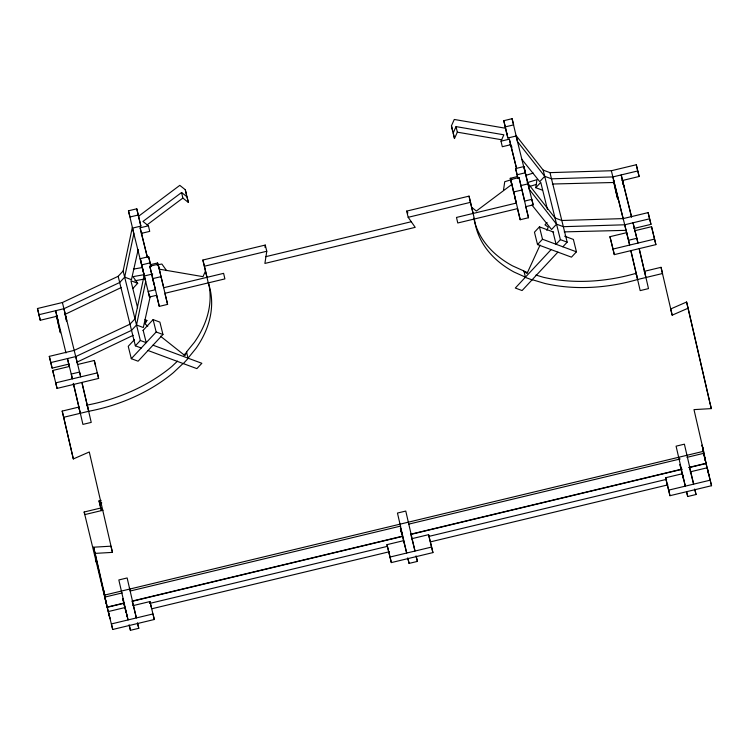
<?xml version="1.0" encoding="UTF-8"?>
<svg xmlns="http://www.w3.org/2000/svg" width="749" height="749" viewBox="0 0 749 749"><rect width="100%" height="100%" fill="white"/><g stroke="black" fill="none" stroke-linecap="round" stroke-linejoin="round"><path stroke-width="1.12" d="M503.571 189.74L504.732 181.707L511.324 179.723M542.576 190.227L535.788 187.709L536.949 179.676L527.156 182.634M264.912 247.273L265.258 245.063L202.876 260.034L206.977 277.336M265.258 245.063L266.784 251.252L264.893 263.433L415.208 227.35L408.177 217.304L406.651 211.115L469.033 196.135L474.407 218.998A135.887 90.573 -13.9 0 0 514.086 272.056L525.433 277.167L523.897 270.979L512.55 265.867A135.887 90.573 -13.9 0 1 473.752 218.137M143.162 330.29L146.224 342.668L140.344 340.486L123.136 270.96L132.311 227.471L149.519 296.997L156.719 295.265M57.28 316.172L40.268 320.263L38.985 314.702L63.937 308.71L119.7 282.495L124.671 277.149L133.846 233.66L128.463 210.806L136.777 208.802L140.878 226.104L132.564 228.099M69.123 364.033L52.112 368.124L50.829 362.563L75.78 356.571L131.543 330.356L136.515 325.01L145.69 281.521L140.306 258.667L148.63 256.664L150.923 266.185M138.181 249.52L131.459 279.667L124.671 277.149M141.411 235.008L141.907 232.78M150.268 296.267L143.302 327.528L136.515 325.01M156.813 264.79L157.627 262.955L150.352 264.697M205.441 271.147L202.988 276.653L159.724 269.237M452.724 131.375L451.441 125.823L454.278 119.465L505.547 128.248M456.047 126.609L453.211 132.966L454.493 138.528L457.33 132.17L456.047 126.609L503.862 134.801L501.025 141.168L502.307 146.72L510.621 144.726L509.339 139.164L501.025 141.168M540.066 245.073L527.024 273.497L523.72 271.166L527.605 272.608M546.826 230.336L548.277 227.181L544.972 224.85L547.107 222.565M144.941 319.701L146.879 320.422L145.091 323.98L147.815 326.133M40.268 320.263L37.45 308.513L62.401 302.521L118.164 276.306L123.136 270.96M132.713 288.627L137.694 283.281L132.976 276.662L144.332 274.63M145.465 321.948L146.879 320.422M134.455 339.634L128.238 346.31L131.3 358.687L138.088 361.205L162.954 334.503L159.893 322.126L153.105 319.608L143.003 330.459M141.252 348.004L135.372 345.832L140.344 340.486M131.3 358.687L156.167 331.985L153.105 319.608M183.908 355.12L186.754 352.067L184.956 355.625L160.492 336.207M183.308 363.602L188.28 358.256M622.101 180.575L639.112 176.492L637.83 170.931L612.879 176.923L551.498 178.824L544.71 176.305L539.739 181.651L521.529 158.975M535.788 187.709L540.759 182.372L547.444 209.383M553.67 232.134L539.439 226.853L534.458 232.199L537.529 244.577L571.468 257.16L576.44 251.823L573.378 239.437L564.615 236.188M537.529 244.577L542.501 239.24L539.439 226.853M633.944 228.436L650.956 224.354L649.673 218.792L624.722 224.784L563.342 226.685L556.554 224.166L551.582 229.512L531.921 205.02M551.105 249.614L515.303 288.037L522.09 290.556L557.893 252.123M527.502 182.101L515.939 135.363L543.175 170.117L560.383 239.643L556.076 244.268L553.015 231.89M562.864 246.786L567.171 242.161L549.963 172.635L543.175 170.117M177.522 361.112L171.895 366.43A135.887 90.573 -13.9 0 1 87.137 405.097L88.663 411.285L63.712 417.277L73.336 458.94L89.281 451.975L112.462 552.378L95.142 553.389L93.606 547.201L110.927 546.18L112.462 552.378M183.065 363.508L173.431 372.618A135.887 90.573 -13.9 0 1 88.663 411.285M138.387 216.395L179.807 185.359L185.293 189.722L188.345 202.427L182.859 198.064L181.576 192.502L142.947 221.451L148.433 225.814L149.716 231.366L141.402 233.37L147.253 257.001M146.991 224.943L182.859 198.064M512.204 184.151L476.345 211.031L471.598 207.248L469.033 196.135M121.291 287.485L65.219 314.271L63.937 308.71M133.135 335.346L77.063 362.132L75.78 356.571M686.59 302.016L670.645 308.981L672.181 315.17L688.125 308.204L686.59 302.016L709.509 401.286M525.601 175.416L533.288 173.103M529.599 186.454L536.125 184.488M506.858 134.034L503.777 120.692L512.091 118.698L513.627 124.886L505.303 126.89L507.869 137.994L516.192 136M138.312 214.991L129.998 216.995L128.463 210.806M141.402 233.37L140.119 227.808L148.433 225.814M517.924 178.562L515.621 168.553L523.935 166.559L525.47 172.747L517.156 174.751L517.924 178.084M141.842 264.856L150.156 262.852M511.501 183.861L510.219 178.299L517.493 176.558M153.91 283.993L149.809 266.223L158.123 264.219L167.598 304.384L159.284 306.378L156.504 295.125M513.533 191.791L510.715 179.573L519.029 177.579L528.513 217.734L520.19 219.729L517.409 208.475M144.407 275.96L152.721 273.965M520.761 185.612L528.036 183.861M159.284 306.378L152.871 278.6L161.194 276.606M208.531 282.925A135.887 90.573 -13.9 0 1 194.431 342.237L186.51 351.983L188.036 358.172L195.957 348.425A135.887 90.573 -13.9 0 0 208.259 282.897L204.411 266.223L266.784 251.252M408.177 217.304L470.559 202.324M520.19 219.729L513.777 191.95L522.1 189.956M549.963 172.635L611.343 170.735L636.294 164.743L639.112 176.492M265.623 256.701L411.407 221.695M165.033 293.271L224.887 278.9L223.605 273.348L163.75 287.71L160.689 275.332M517.625 208.615L457.77 222.987L456.487 217.435L516.342 203.063L513.28 190.686M525.948 206.621L533.148 204.889L531.865 199.337L524.665 201.069L519.029 177.579M52.112 368.124L49.294 356.374L74.245 350.382L130.008 324.167L134.979 318.821L144.154 275.332L140.306 258.667M650.956 224.354L648.138 212.604L623.187 218.596L561.816 220.496L555.018 217.978L527.783 183.224L533.148 204.889M53.984 376.026L52.702 370.474L69.563 366.42M77.428 364.538L94.29 360.484L98.634 378.423L57.046 388.403L52.702 370.474M634.684 230.748L651.546 226.704L655.89 244.633L614.311 254.623L609.958 236.684L626.819 232.639M626.595 232.696L629.656 245.073L628.551 240.26L636.865 238.266L633.036 222.79L634.796 230.626M614.311 254.623L613.028 249.061L654.607 239.081M73.336 458.94L62.186 411.089L78.814 407.091L79.413 409.329L73.243 383.348M645.928 277.495L644.393 271.307L661.03 267.318L662.556 273.507L637.605 279.499A135.887 90.573 -13.9 0 1 544.832 283.45L532.221 279.686M100.638 507.644L99.027 500.866L101.106 500.369M99.027 500.866L99.711 503.45L101.789 502.944M93.606 547.201L106.573 604.724L84.16 512.007L101.199 507.916M103.025 510.228L84.843 514.591L84.16 512.007M124.306 603.217L107.266 607.308L103.222 588.873L104.757 595.062L703.601 451.291L693.986 409.619L711.307 408.608L688.125 308.204M105.197 597.009L122.237 592.918M130.195 591.008L400.64 526.079M408.598 524.169L680.176 458.968M686.992 457.33L704.041 453.239L702.075 445.093L703.601 451.291M108.305 606.802L124.212 602.982M133.303 600.801L402.616 536.144M410.574 534.234L681.019 469.305M688.968 467.395L706.017 463.303L707.552 469.492M132.264 601.307L402.709 536.378M410.658 534.468L682.245 469.267M689.061 467.629L706.11 463.537L704.041 453.239M132.929 605.651L149.95 601.559L154.294 619.498L112.706 629.478L107.173 607.074L109.991 618.814L108.362 611.549L124.989 607.551L128.06 619.929L118.829 579.951L127.143 577.956L136.374 617.934L133.313 605.557M411.566 538.756L428.578 534.674L432.922 552.603L391.334 562.593L386.99 544.654L403.627 540.656L404.132 542.885M690.194 471.861L707.206 467.779L711.55 485.708L669.962 495.698L665.618 477.759L682.255 473.771L685.316 486.148L676.085 446.17L684.399 444.166L693.63 484.154L689.38 467.292M149.613 603.441L387.102 546.424M429.149 536.331L666.638 479.313M152.028 608.722L389.527 551.704M430.432 541.883L667.921 484.865M391.334 562.593L390.051 557.031L431.639 547.051M669.962 495.698L668.679 490.136L710.267 480.156M129.081 624.769L130.448 630.302L138.771 628.308L137.657 623.496M407.709 557.883L409.076 563.407L417.399 561.413L416.285 556.601M686.618 492.093L687.713 496.512L696.027 494.518L694.913 489.706M133.397 269.125L142.507 267.496M157.318 264.837L161.878 264.022L166.596 270.642M134.811 280.781L143.902 279.152M552.35 184.02L614.161 182.484L612.879 176.923M564.203 231.881L626.005 230.346L626.744 233.754M457.33 132.17L501.727 139.773M535.947 275.061L543.297 277.261A135.887 90.573 -13.9 0 0 636.079 273.31L636.669 275.538L630.77 250.69M560.383 239.643L567.171 242.161M542.501 239.24L576.44 251.823M525.255 277.364L532.043 279.873M137.694 283.281L130.906 280.772L137.591 307.783M156.167 331.985L162.954 334.503M153.011 345.186L201.856 363.293L196.884 368.63L148.04 350.523M510.219 178.299L511.801 179.563M181.576 192.502L187.063 196.865L188.345 202.427M509.882 144.463L512.063 147.178M544.71 176.305L517.475 141.561L512.091 118.698M556.554 224.166L529.318 189.422L523.935 166.559M406.651 211.115L407.924 212.941M644.393 271.307L644.983 273.544L639.356 249.829M87.137 405.097L87.727 407.334L82.1 383.61M100.797 508.009L101.48 510.593L99.711 503.45M95.423 559.447L96.106 562.031M709.771 402.41L711.307 408.608M655.89 244.633L651.546 226.704M703.03 450.898L704.144 455.392L702.3 446.245M703.751 454.203L705.427 460.953L704.397 456.506M707.552 469.895L711.55 485.708M631.501 216.601L621.193 174.929L622.475 180.481M622.662 181.174L631.576 217.191M634.909 230.692L637.979 243.079L636.865 238.266M694.66 488.994L696.027 494.518M611.343 170.735L628.551 240.26M623.252 219.185L613.656 180.593L615.725 190.892M615.921 191.875L617.691 199.028L613.3 180.49M636.079 273.31L637.605 279.499M682.601 475.484L680.672 468.088M609.958 236.684L613.028 249.061M665.618 477.759L668.679 490.136M509.339 139.164L516.585 168.431M510.621 144.726L516.473 168.356M525.723 206.481L528.513 217.734M503.777 120.692L505.303 126.89M515.621 168.553L517.156 174.751M506.343 131.805L507.869 137.994M510.715 179.573L513.777 191.95M451.441 125.823L454.493 138.528M471.598 207.248L473.125 213.437M432.922 552.603L428.578 534.674M410.752 534.187L415.002 551.039L405.771 511.061L397.457 513.056L406.688 553.043L400.378 528.223M416.032 555.88L417.399 561.413M400.453 528.204L401.839 533.831L401.333 531.612M386.99 544.654L390.051 557.031M202.876 260.034L204.411 266.223M165.098 294.254L167.598 304.384M140.878 226.104L136.777 208.802M149.809 266.223L152.871 278.6M140.119 227.808L147.356 257.076M152.375 277.327L155.436 289.713L148.236 291.436L149.519 296.997M118.164 276.306L135.372 345.832M62.401 302.521L80.714 376.859L79.609 372.047L71.286 374.051L72.4 378.863L67.457 358.574L68.739 364.126M132.124 601.082L133.144 605.211M137.404 622.775L138.771 628.308M65.996 352.976L55.613 310.713L56.896 316.265M58.665 325.665L60.435 332.809L56.259 315.357M78.814 407.091L80.349 413.279M126.553 614.236L127.115 616.483M37.45 308.513L38.985 314.702M49.294 356.374L50.829 362.563M62.186 411.089L63.712 417.277M704.388 456.413L706.11 463.537M622.466 180.631L623.945 186.735L622.915 182.288M679.914 464.408L680.888 468.434L680.204 464.998M400.556 528.279L401.773 533.316M64.957 313.4L66.68 320.516L65.397 314.964M129.399 587.909L129.886 589.922M56.643 315.395L58.366 322.51L57.083 316.958M105.291 599.163L107.266 607.308M76.735 361.027L77.269 363.284M68.683 364.154L69.226 366.411M661.03 267.318L672.181 315.17M707.206 467.779L708.835 475.044M648.138 212.604L649.42 218.165M706.017 463.303L707.299 468.855M636.294 164.743L637.577 170.304M639.262 248.631L648.494 288.608L640.17 290.612L630.939 250.625M686.599 491.7L687.713 496.512M624.722 224.784L626.005 230.346M682.255 473.771L683.537 479.323M514.563 196.238L515.593 200.685M407.971 558.595L409.076 563.407M185.293 189.722L186.576 195.274M158.123 264.219L160.436 274.218M157.627 262.955L158.91 268.507M148.63 256.664L150.933 266.663M98.634 378.423L97.351 372.871L55.763 382.851L57.046 388.403M154.294 619.498L153.011 613.946L111.423 623.926L112.706 629.478M94.29 360.484L95.572 366.046M149.95 601.559L151.232 607.121M81.997 382.421L91.228 422.399L82.914 424.393L73.683 384.415M129.343 625.49L130.448 630.302M126.104 612.607L122.658 598.479L123.21 600.726M123.81 603.076L124.83 607.523M95.142 553.389L104.757 595.062M622.204 179.741L623.121 184.31M401.576 531.893L402.035 534.187M64.948 313.522L66.558 321.536M56.624 315.516L58.469 324.673"/></g></svg>
